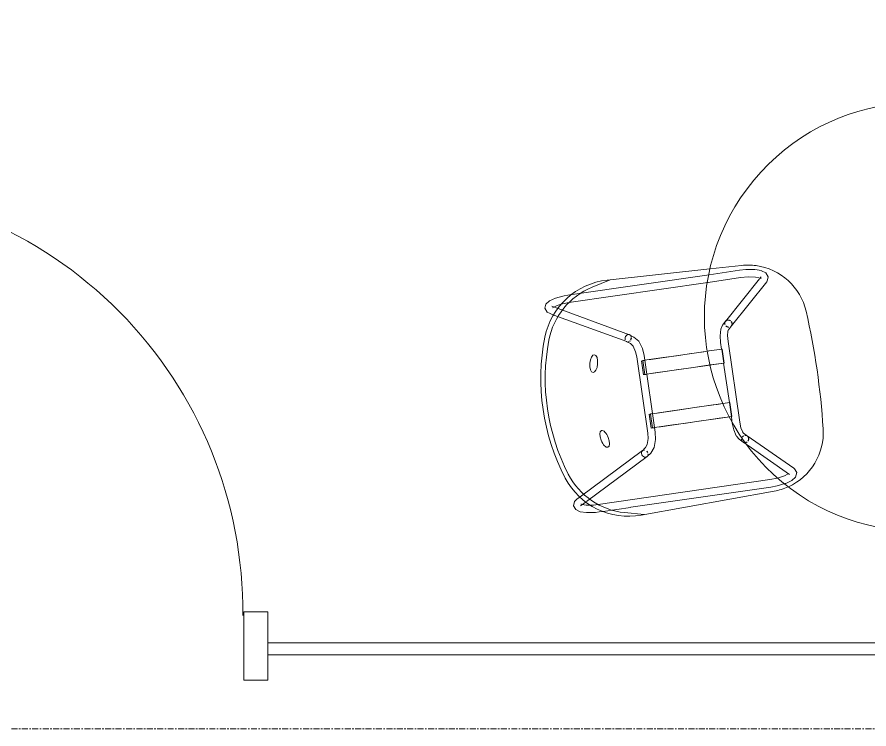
# Model space of a CAD drawing. Header units: inches. Extents: x 29752 to 31446, y 4278 to 5722.
# Drawn here: x 31123.4 to 31194.9, y 5433.7 to 5493.5 of the extents above; entities that cross this region are included whole.
import ezdxf

# ---------------------------------------------------------------- set-up
doc = ezdxf.new("R2010")
doc.units = ezdxf.units.IN
doc.header["$MEASUREMENT"] = 0
doc.linetypes.add('Grid Line 1_2_', pattern=[0.875, 0.5, -0.125, 0.125, -0.125])
for name, color, linetype, lineweight in [('A-DOOR', 31, 'Continuous', 13), ('A-DOOR-FRAM', 31, 'Continuous', 20), ('A-GLAZ-CURT', 52, 'Continuous', 9), ('I-FURN', 30, 'Continuous', 9), ('S-GRID', 1, 'Continuous', 9)]:
    doc.layers.add(name, color=color, linetype=linetype, lineweight=lineweight)

# ---------------------------------------------------------------- blocks, each defined once
blk = doc.blocks.new('Single Flush - OTJ_SOLIDFLUSH_ALUM-5854609-FIRST FLOOR POWER _ SIGNAL')
at = {"layer": 'A-DOOR', "lineweight": 20}
for p, q in [((16.15625, -1.875), (17.90625, -1.875)), ((16.15625, -37.6875), (16.15625, -1.875)), ((17.90625, -1.875), (17.90625, -37.6875)), ((17.90625, -37.6875), (16.15625, -37.6875))]:
    blk.add_line(p, q, dxfattribs=at)
at = {"layer": 'A-DOOR', "lineweight": 9}
blk.add_arc((17.90625, -1.875), 35.8125, 179.5, 270, dxfattribs=at)
at = {"layer": 'A-DOOR-FRAM'}
for p, q in [((-20, 3.875), (-20, -1.875)), ((-20, 3.875), (-18, 3.875)), ((-18, 3.875), (-18, -1.875)), ((18.000004, 3.875), (18.000004, -1.875)), ((18.000004, 3.875), (20.000004, 3.875)), ((20.000004, 3.875), (20.000004, -1.875)), ((-20, -1.875), (-18, -1.875)), ((18.000004, -1.875), (20.000004, -1.875))]:
    blk.add_line(p, q, dxfattribs=at)
blk = doc.blocks.new('MEZ-Round_Top-Davis_Furniture-2 - 36x36x29-R-5845483-FIRST FLOOR POWER _ SIGNAL')
at = {"layer": 'I-FURN'}
for start, end in [(90, 270), (270, 90)]:
    blk.add_arc((0, 0), 18, start, end, dxfattribs=at)
blk = doc.blocks.new('HighTower_Eyes_Guest1 - HighTower_Eyes_Guest-V14-FIRST FLOOR POWER _ SIGNAL')
at = {"layer": 'I-FURN'}
for p, q in [((-8.471, 9.029), (-8.427, 8.964)), ((-8.427, 8.964), (-8.197, 8.536)), ((-8.327, 8.987), (-8.357, 8.936)), ((-7.715, 8.958), (-7.877, 9.259)), ((-4.629, 3.215), (-7.715, 8.958)), ((7.715, 8.958), (4.621, 3.199)), ((7.877, 9.259), (7.715, 8.958)), ((8.197, 8.536), (8.427, 8.964)), ((8.326, 8.989), (8.357, 8.938)), ((8.369, 8.917), (8.37, 8.915)), ((8.471, 9.029), (8.427, 8.964)), ((-8.175, 8.495), (-5.18, 2.919)), ((5.171, 2.904), (8.197, 8.536)), ((-9.199, 7.566), (-9.199, 7.229)), ((-9.199, 7.229), (-9.199, 4.907)), ((-8.574, -7.02), (-8.574, 7.566)), ((8.574, 7.566), (8.574, -4.246)), ((9.199, 7.229), (9.199, 7.566)), ((9.199, -4.432), (9.199, 7.185)), ((-9.968, 3.844), (-9.567, 5.453)), ((9.968, 3.844), (9.567, 5.453)), ((-9.199, 4.879), (-9.199, -7.02)), ((-9.978, 4.107), (-9.581, -7.252)), ((9.675, -4.573), (9.978, 4.107)), ((-5.162, 2.9), (-4.924, 2.564)), ((-4.414, 2.926), (-4.652, 3.262)), ((-4.414, 2.926), (-4.173, 2.748)), ((4.414, 2.926), (4.173, 2.748)), ((4.652, 3.262), (4.414, 2.926)), ((4.924, 2.564), (5.162, 2.9)), ((3.251, 2.567), (-3.251, 2.567)), ((-2.858, 2.223), (-1.677, 2.223)), ((-2.858, 2.103), (-2.858, 2.174)), ((-2.858, 2.174), (-2.858, 2.121)), ((-1.677, 2.161), (-1.677, 2.103)), ((1.677, 2.223), (2.858, 2.223)), ((1.677, 2.121), (1.677, 2.179)), ((1.677, 2.179), (1.677, 2.121)), ((2.858, 2.121), (2.858, 2.179)), ((2.858, 2.179), (2.858, 2.108)), ((-3.859, 1.998), (-3.251, 1.942)), ((-3.251, 1.942), (3.251, 1.942)), ((-2.858, 2.121), (-1.677, 2.121)), ((-2.858, 2.037), (-2.858, 2.099)), ((-2.858, 2.099), (-2.858, 2.037)), ((-2.858, 1.758), (-2.858, 2.037)), ((-2.858, 2.034), (-2.858, 1.987)), ((-2.858, 1.954), (-2.858, 0.384)), ((-2.858, 1.551), (-2.858, 1.758)), ((-2.858, 1.431), (-2.858, 1.551)), ((-1.677, 2.037), (-1.677, 2.087)), ((-1.677, 2.087), (-1.677, 2.037)), ((-1.677, 2.037), (-1.677, 1.758)), ((-1.677, 0.384), (-1.677, 1.954)), ((-1.677, 1.758), (-1.677, 1.431)), ((1.677, 2.121), (2.858, 2.121)), ((1.677, 2.053), (1.677, 2.103)), ((1.677, 2.103), (1.677, 2.053)), ((1.677, 1.758), (1.677, 2.037)), ((1.677, 1.962), (1.677, 0.384)), ((1.677, 1.431), (1.677, 1.758)), ((2.858, 2.041), (2.858, 2.103)), ((2.858, 2.103), (2.858, 2.041)), ((2.858, 2.041), (2.858, 1.987)), ((2.858, 1.99), (2.858, 2.037)), ((2.858, 1.958), (2.858, 1.758)), ((2.858, 0.384), (2.858, 1.956)), ((2.858, 1.758), (2.858, 1.431)), ((-2.858, -3.207), (-2.858, 1.431)), ((-1.677, 1.431), (-1.677, -3.207)), ((1.677, -3.207), (1.677, 1.431)), ((2.858, 1.431), (2.858, -3.207)), ((-2.858, 0.384), (-2.858, -0.754)), ((-1.677, -0.754), (-1.677, 0.384)), ((1.677, 0.384), (1.677, -0.754)), ((2.858, -0.754), (2.858, 0.384)), ((-2.858, -0.754), (-2.858, -1.82)), ((-1.677, -1.82), (-1.677, -0.754)), ((1.677, -0.754), (1.677, -1.82)), ((2.858, -1.82), (2.858, -0.754)), ((-2.858, -1.82), (-2.858, -3.073)), ((-1.677, -3.073), (-1.677, -1.82)), ((1.677, -1.82), (1.677, -3.073)), ((2.858, -3.073), (2.858, -1.82)), ((-2.858, -3.073), (-2.858, -4.447)), ((-2.858, -3.535), (-2.858, -3.207)), ((-2.858, -4.447), (-2.858, -3.535)), ((-1.677, -4.039), (-1.677, -3.073)), ((-1.677, -3.207), (-1.677, -3.535)), ((-1.677, -3.535), (-1.677, -4.039)), ((1.677, -3.073), (1.677, -3.46)), ((1.677, -3.373), (1.677, -3.207)), ((1.677, -3.461), (1.677, -3.373)), ((1.677, -3.46), (1.677, -4.583)), ((1.677, -3.535), (1.677, -3.461)), ((1.677, -4.602), (1.677, -3.535)), ((2.858, -3.373), (2.858, -3.073)), ((2.858, -3.207), (2.858, -3.373)), ((2.858, -3.499), (2.858, -3.448)), ((2.858, -3.449), (2.858, -3.499)), ((2.858, -3.535), (2.858, -4.602)), ((2.858, -4.583), (2.858, -3.535)), ((-1.677, -4.064), (-1.677, -4.602)), ((-1.677, -4.583), (-1.677, -4.064)), ((8.574, -4.276), (8.574, -7.02)), ((-4.85, -4.951), (-5.128, -5.245)), ((-4.85, -4.951), (-4.565, -4.774)), ((-3.195, -4.578), (-3.421, -4.578)), ((-2.858, -4.578), (-3.195, -4.578)), ((-2.858, -4.447), (-2.858, -4.583)), ((-2.858, -4.602), (-2.858, -4.447)), ((-2.858, -4.578), (-2.858, -4.589)), ((-2.858, -4.602), (-2.858, -4.578)), ((-2.858, -4.589), (-2.858, -4.614)), ((-1.677, -4.602), (-2.858, -4.602)), ((-2.858, -4.614), (-1.677, -4.614)), ((1.677, -4.578), (-1.677, -4.578)), ((-1.677, -4.589), (-1.677, -4.578)), ((-1.677, -4.578), (-1.677, -4.602)), ((-1.677, -4.614), (-1.677, -4.589)), ((1.677, -4.589), (1.677, -4.578)), ((1.677, -4.578), (1.677, -4.602)), ((1.677, -4.614), (1.677, -4.589)), ((1.677, -4.602), (2.858, -4.602)), ((2.858, -4.614), (1.677, -4.614)), ((3.421, -4.578), (2.858, -4.578)), ((2.858, -4.583), (2.858, -4.578)), ((2.858, -4.578), (2.858, -4.589)), ((2.858, -4.578), (2.858, -4.578)), ((2.858, -4.602), (2.858, -4.583)), ((2.858, -4.589), (2.858, -4.614)), ((5.128, -5.245), (4.85, -4.951)), ((9.199, -7.02), (9.199, -4.432)), ((9.581, -7.252), (9.675, -4.573)), ((-5.485, -5.625), (-8.377, -8.719)), ((-7.92, -9.146), (-4.667, -5.665)), ((-5.124, -5.238), (-5.485, -5.625)), ((-4.673, -5.674), (-4.396, -5.38)), ((-4.397, -5.381), (-4.279, -5.323)), ((-3.421, -5.203), (3.421, -5.203)), ((4.397, -5.381), (4.279, -5.323)), ((4.396, -5.38), (4.673, -5.674)), ((4.668, -5.666), (7.92, -9.146)), ((8.252, -8.586), (5.124, -5.239)), ((-8.383, -8.726), (-8.377, -8.719)), ((8.252, -8.719), (8.279, -8.678)), ((8.377, -8.719), (8.279, -8.616)), ((8.383, -8.726), (8.377, -8.719))]:
    blk.add_line(p, q, dxfattribs=at)
at = {"layer": 'I-FURN', "flags": 128}
for points in [[(-8.387, 9.629), (-8.728, 9.487), (-8.949, 9.15), (-9.106, 8.614), (-9.192, 7.871), (-9.199, 7.566)], [(-8.387, 9.629), (-8.046, 9.487), (-7.877, 9.259)], [(8.387, 9.629), (8.046, 9.487), (7.877, 9.259)], [(8.387, 9.629), (8.728, 9.487), (8.949, 9.15), (9.106, 8.614), (9.192, 7.871), (9.199, 7.566)], [(-8.381, 8.878), (-8.479, 8.562), (-8.525, 8.218)], [(8.381, 8.878), (8.479, 8.562), (8.525, 8.218)], [(-8.525, 8.218), (-8.561, 7.955), (-8.574, 7.566)], [(8.525, 8.218), (8.561, 7.955), (8.574, 7.566)], [(-4.924, 2.564), (-4.508, 2.217), (-3.859, 1.998)], [(-4.173, 2.748), (-3.682, 2.601), (-3.251, 2.567)], [(4.173, 2.748), (3.682, 2.601), (3.251, 2.567)], [(4.924, 2.564), (4.508, 2.217), (3.859, 1.998), (3.251, 1.942)], [(-4.52, -4.746), (-3.984, -4.616), (-3.421, -4.578)], [(4.85, -4.951), (4.52, -4.746), (3.984, -4.616), (3.421, -4.578)], [(-4.237, -5.313), (-3.909, -5.236), (-3.421, -5.203)], [(4.237, -5.313), (3.909, -5.236), (3.421, -5.203)], [(-9.086, -8.221), (-9.18, -7.548), (-9.199, -7.02)], [(-8.528, -7.748), (-8.543, -7.661), (-8.574, -7.02)], [(8.343, -8.549), (8.441, -8.267), (8.543, -7.661), (8.574, -7.02)], [(8.903, -8.845), (9.074, -8.305), (9.18, -7.548), (9.199, -7.02)], [(-8.32, -8.615), (-8.441, -8.267), (-8.528, -7.748)], [(-8.315, -9.333), (-8.669, -9.188), (-8.903, -8.845), (-9.074, -8.305), (-9.086, -8.221)], [(-8.315, -9.333), (-7.962, -9.188), (-7.92, -9.146)], [(8.314, -9.332), (7.962, -9.188), (7.92, -9.146)], [(8.315, -9.333), (8.669, -9.188), (8.898, -8.853)]]:
    blk.add_lwpolyline(points, dxfattribs=at)
at = {"layer": 'I-FURN'}
for centre, radius, start, end in [((0, -6.944), 17.943, 70.52754, 109.47246), ((0, -6.944), 17.943, 70.52754, 109.47246), ((0, -6.944), 17.568, 71.10821, 108.89179), ((-3.981, 4.316), 6, 109.47246, 182), ((-3.746, 4.001), 6, 108.89179, 166), ((3.746, 4.001), 6, 14, 71.10821), ((3.981, 4.316), 6, 358, 70.52754), ((-4.584, -7.077), 5, 182, 195.88605), ((4.584, -7.077), 5, 344.11395, 358), ((-4.584, -7.077), 5, 196.20931, 265.31633), ((4.584, -7.077), 5, 274.68367, 344.11395), ((0, 48.875), 61.139, 265.31633, 274.68367)]:
    blk.add_arc(centre, radius, start, end, dxfattribs=at)
for centre, major_axis in [((-3.194, 6.224), (0.731, 0.169)), ((3.194, 6.224), (-0.731, 0.169))]:
    blk.add_ellipse(centre, major_axis=major_axis, ratio=0.429347, dxfattribs=at)
for centre, major_axis, ratio, start_param, end_param in [((-4.904, 3.067), (0.275, 0.148), 0.846149, 2.314038, 2.837636), ((-4.904, 3.067), (0.275, 0.148), 0.846149, 2.837636, 3.141593), ((-4.907, 3.081), (0.255, 0.181), 0.826969, 2.348734, 2.610534), ((-4.907, 3.081), (0.255, 0.181), 0.826969, 2.610534, 2.872333), ((-4.904, 3.067), (0.275, 0.148), 0.846149, 1.005041, 2.314038), ((-4.904, 3.067), (0.275, 0.148), 0.846149, 3.141593, 3.361235), ((-4.907, 3.081), (0.255, 0.181), 0.826969, 3.134132, 3.141593), ((-4.904, 3.067), (0.275, 0.148), 0.846149, 0.847322, 1.005041), ((-4.907, 3.081), (0.255, 0.181), 0.826969, 4.507518, 4.704929), ((-4.904, 3.067), (0.275, 0.148), 0.846149, 4.670232, 4.932031), ((-4.904, 3.067), (0.275, 0.148), 0.846149, 0.56645, 0.743241), ((-4.904, 3.067), (0.275, 0.148), 0.846149, 0.245101, 0.481442), ((-4.904, 3.067), (0.275, 0.148), 0.846149, 6.241028, 6.502828), ((-4.907, 3.081), (0.255, 0.181), 0.826969, 6.275725, 6.283185), ((-4.907, 3.081), (0.255, 0.181), 0.826969, 6.042005, 6.275725), ((-4.907, 3.081), (0.255, 0.181), 0.826969, 5.50754, 5.687096), ((4.896, 3.052), (-0.275, 0.148), 0.846149, 0.345403, 0.565756), ((4.896, 3.052), (-0.275, 0.148), 0.846149, 6.063543, 6.500328), ((4.896, 3.052), (-0.275, 0.148), 0.846149, 0.827555, 1.089355), ((4.907, 3.081), (-0.255, 0.181), 0.826969, 0, 0.24118), ((4.896, 3.052), (-0.275, 0.148), 0.846149, 1.310943, 1.351154), ((4.907, 3.081), (-0.255, 0.181), 0.826969, 1.578257, 1.840056), ((4.896, 3.052), (-0.275, 0.148), 0.846149, 5.278145, 5.44603), ((4.896, 3.052), (-0.275, 0.148), 0.846149, 3.969148, 5.172895), ((4.907, 3.081), (-0.255, 0.181), 0.826969, 2.887254, 3.141593), ((4.896, 3.052), (-0.275, 0.148), 0.846149, 2.92195, 3.141593), ((4.907, 3.081), (-0.255, 0.181), 0.826969, 3.141593, 3.149053), ((4.896, 3.052), (-0.275, 0.148), 0.846149, 3.141593, 3.18375), ((4.896, 3.052), (-0.275, 0.148), 0.846149, 3.18375, 3.969148), ((4.907, 3.081), (-0.255, 0.181), 0.826969, 3.769872, 3.934451), ((4.907, 3.081), (-0.255, 0.181), 0.826969, 3.479073, 3.672652), ((-4.907, 3.081), (0.255, 0.181), 0.826969, 3.670142, 3.899693), ((-4.907, 3.081), (0.255, 0.181), 0.826969, 4.18133, 4.342747), ((4.896, 3.052), (-0.275, 0.148), 0.846149, 1.354803, 1.853974), ((4.907, 3.081), (-0.255, 0.181), 0.826969, 1.940439, 2.101855), ((4.896, 3.052), (-0.275, 0.148), 0.846149, 2.218705, 2.398351), ((4.907, 3.081), (-0.255, 0.181), 0.826969, 2.57737, 2.625454), ((4.896, 3.052), (-0.275, 0.148), 0.846149, 2.646462, 2.660151), ((-4.9, -5.46), (-0.227, 0.214), 0.915808, 0.508815, 0.712684), ((-4.9, -5.46), (-0.227, 0.214), 0.915808, 0.784447, 0.974484), ((-4.895, -5.452), (-0.228, 0.213), 0.916448, 0.533321, 0.702853), ((-4.895, -5.452), (-0.228, 0.213), 0.916448, 0.796531, 0.965985), ((-4.9, -5.46), (-0.227, 0.214), 0.915808, 0.243275, 0.450885), ((-4.9, -5.46), (-0.227, 0.214), 0.915808, 1.050468, 1.236283), ((-4.895, -5.452), (-0.228, 0.213), 0.916448, 0.009723, 0.271522), ((-4.9, -5.46), (-0.227, 0.214), 0.915808, 6.210471, 6.472271), ((-4.895, -5.452), (-0.228, 0.213), 0.916448, 0, 0.009723), ((-4.9, -5.46), (-0.227, 0.214), 0.915808, 1.578955, 1.759882), ((-4.895, -5.452), (-0.228, 0.213), 0.916448, 1.580519, 1.75543), ((-4.9, -5.46), (-0.227, 0.214), 0.915808, 1.842905, 2.021681), ((-4.895, -5.452), (-0.228, 0.213), 0.916448, 1.842318, 2.019215), ((-4.895, -5.452), (-0.228, 0.213), 0.916448, 5.56365, 5.74036), ((-4.895, -5.452), (-0.228, 0.213), 0.916448, 5.320724, 5.50751), ((-4.895, -5.452), (-0.228, 0.213), 0.916448, 2.627717, 2.823607), ((-4.895, -5.452), (-0.228, 0.213), 0.916448, 4.198513, 4.953354), ((-4.895, -5.452), (-0.228, 0.213), 0.916448, 2.889516, 3.413115), ((-4.9, -5.46), (-0.227, 0.214), 0.915808, 4.166021, 4.639675), ((-4.9, -5.46), (-0.227, 0.214), 0.915808, 3.068879, 3.330678), ((-4.895, -5.452), (-0.228, 0.213), 0.916448, 3.44224, 3.65847), ((-4.895, -5.452), (-0.228, 0.213), 0.916448, 3.715896, 3.900759), ((4.896, -5.452), (0.228, 0.213), 0.916448, 2.157878, 2.30374), ((4.896, -5.452), (0.228, 0.213), 0.916448, 1.333117, 2.084672), ((4.896, -5.452), (0.228, 0.213), 0.916448, 2.870071, 3.393669), ((4.9, -5.46), (0.227, 0.214), 0.915808, 1.708067, 1.90531), ((4.9, -5.46), (0.227, 0.214), 0.915808, 2.952507, 3.214307), ((4.9, -5.46), (0.227, 0.214), 0.915808, 1.381711, 1.64351), ((4.896, -5.452), (0.228, 0.213), 0.916448, 3.444857, 3.655469), ((4.896, -5.452), (0.228, 0.213), 0.916448, 0.777465, 0.963998), ((4.9, -5.46), (0.227, 0.214), 0.915808, 3.999705, 4.523304), ((4.896, -5.452), (0.228, 0.213), 0.916448, 0.513876, 0.700969), ((4.896, -5.452), (0.228, 0.213), 0.916448, 4.255966, 4.440867), ((4.9, -5.46), (0.227, 0.214), 0.915808, 0.433971, 0.596313), ((4.9, -5.46), (0.227, 0.214), 0.915808, 0.148004, 0.325533), ((4.896, -5.452), (0.228, 0.213), 0.916448, 0, 0.197494), ((4.896, -5.452), (0.228, 0.213), 0.916448, 4.784237, 4.964466), ((4.9, -5.46), (0.227, 0.214), 0.915808, 0, 0.072714), ((4.9, -5.46), (0.227, 0.214), 0.915808, 4.785103, 4.967793), ((4.896, -5.452), (0.228, 0.213), 0.916448, 6.273463, 6.283185), ((4.896, -5.452), (0.228, 0.213), 0.916448, 6.011663, 6.273463), ((4.9, -5.46), (0.227, 0.214), 0.915808, 6.0941, 6.283185), ((4.896, -5.452), (0.228, 0.213), 0.916448, 5.047749, 5.226265), ((4.9, -5.46), (0.227, 0.214), 0.915808, 5.046902, 5.232443), ((4.9, -5.46), (0.227, 0.214), 0.915808, 5.832301, 6.039222), ((4.896, -5.452), (0.228, 0.213), 0.916448, 5.311152, 5.488065), ((4.9, -5.46), (0.227, 0.214), 0.915808, 5.308702, 5.498538), ((4.896, -5.452), (0.228, 0.213), 0.916448, 5.574685, 5.749864), ((4.9, -5.46), (0.227, 0.214), 0.915808, 5.570501, 5.771294), ((-4.9, -5.46), (-0.227, 0.214), 0.915808, 2.105874, 2.283481), ((-4.895, -5.452), (-0.228, 0.213), 0.916448, 2.104118, 2.283912), ((-4.9, -5.46), (-0.227, 0.214), 0.915808, 2.369337, 2.54528), ((-4.895, -5.452), (-0.228, 0.213), 0.916448, 2.365917, 2.550664), ((-4.9, -5.46), (-0.227, 0.214), 0.915808, 2.633342, 2.807079), ((4.9, -5.46), (0.227, 0.214), 0.915808, 3.476106, 3.64927), ((4.896, -5.452), (0.228, 0.213), 0.916448, 3.721868, 3.917268), ((4.9, -5.46), (0.227, 0.214), 0.915808, 3.737905, 3.91334), ((4.896, -5.452), (0.228, 0.213), 0.916448, 3.990302, 4.179068)]:
    blk.add_ellipse(centre, major_axis=major_axis, ratio=ratio, start_param=start_param, end_param=end_param, dxfattribs=at)
blk = doc.blocks.new('System Panel - Glazed-6073279-FIRST FLOOR POWER _ SIGNAL')
at = {"layer": 'A-GLAZ-CURT', "lineweight": 13}
for p, q in [((39.9375, -0.75), (-39.9375, -0.75)), ((-39.9375, -0.75), (-39.9375, -1.75)), ((39.9375, -1.75), (39.9375, -0.75)), ((-39.9375, -1.75), (39.9375, -1.75))]:
    blk.add_line(p, q, dxfattribs=at)

msp = doc.modelspace()

# ---------------------------------------------------------------- linework, layer by layer
at = {"layer": 'S-GRID', "linetype": 'Grid Line 1_2_'}
msp.add_line((31446.272, 5433.711), (29775.662, 5433.711), dxfattribs=at)

# ---------------------------------------------------------------- block references
at = {"layer": 'A-DOOR', "rotation": 180}
msp.add_blockref('Single Flush - OTJ_SOLIDFLUSH_ALUM-5854609-FIRST FLOOR POWER _ SIGNAL', (31124.425, 5441.686), dxfattribs=at)
at = {"layer": 'A-GLAZ-CURT'}
msp.add_blockref('System Panel - Glazed-6073279-FIRST FLOOR POWER _ SIGNAL', (31184.362, 5441.686), dxfattribs=at)
at = {"layer": 'I-FURN'}
for name, p, rotation in [('MEZ-Round_Top-Davis_Furniture-2 - 36x36x29-R-5845483-FIRST FLOOR POWER _ SIGNAL', (31199.117, 5468.329), 323.2423841385354), ('HighTower_Eyes_Guest1 - HighTower_Eyes_Guest-V14-FIRST FLOOR POWER _ SIGNAL', (31178.44, 5462.135), 98.24238413853601)]:
    msp.add_blockref(name, p, dxfattribs=dict(at, rotation=rotation))

doc.saveas('drawing.dxf')
